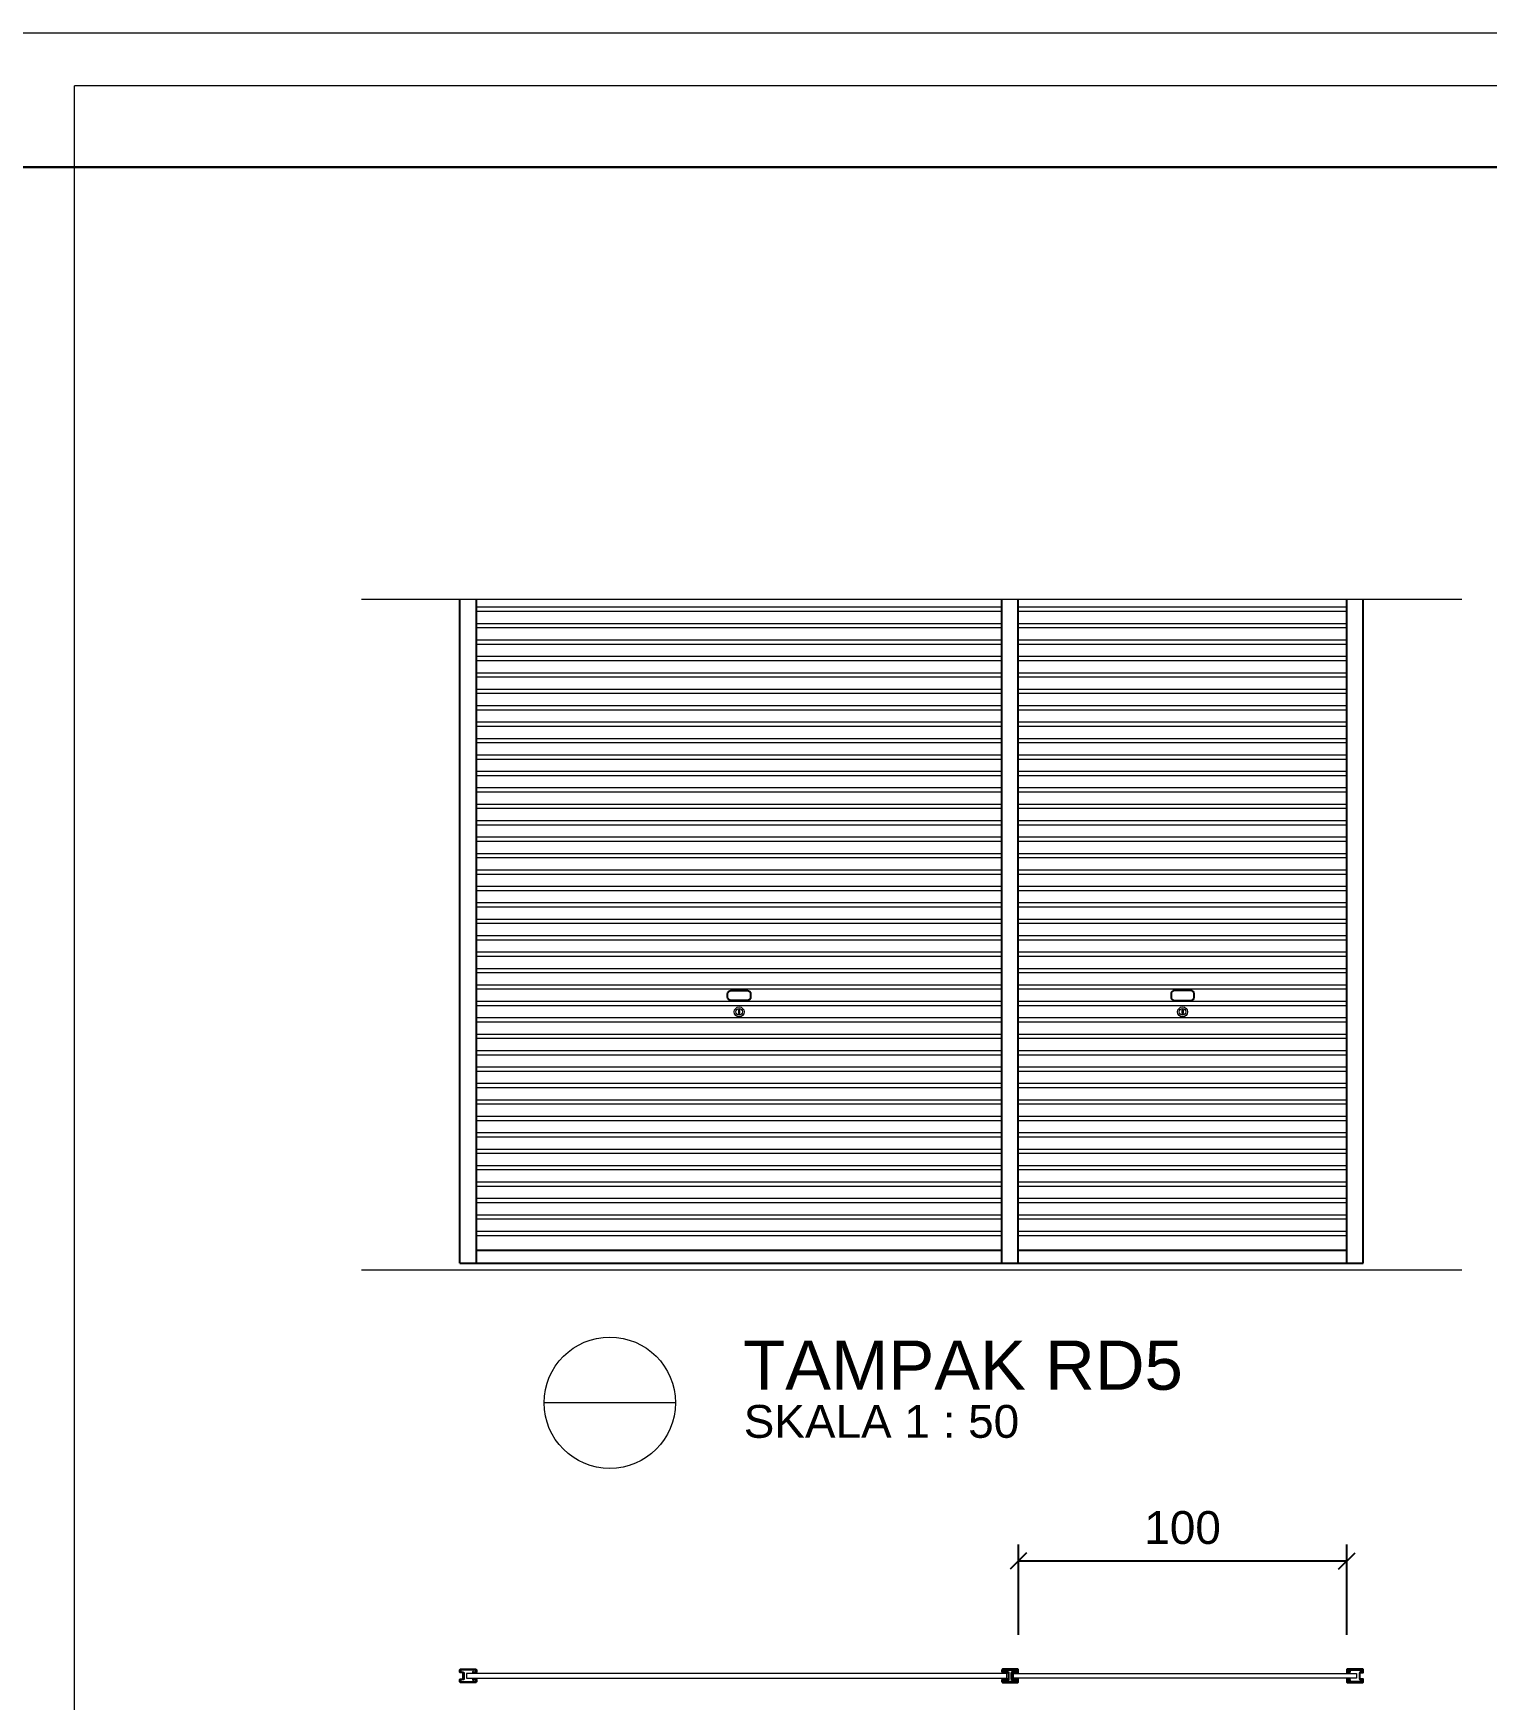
# Model space of a CAD drawing. Header units: millimetres. Extents: x -108 to 351, y -17 to 192.
# Drawn here: x 308.1 to 316.95, y 59.16 to 69.31 of the extents above; entities that cross this region are included whole.
import ezdxf
from ezdxf.enums import TextEntityAlignment as Align

# ---------------------------------------------------------------- set-up
doc = ezdxf.new("R2010")
doc.units = ezdxf.units.MM
doc.layers.get('defpoints').update_dxf_attribs({"color": 1})
for name, color, linetype, lineweight in [('ars', 11, 'Continuous', 0), ('KOP', 7, 'Continuous', 20), ('KOP GARIS', 1, 'Continuous', 30), ('lan', 7, 'Continuous', 15), ('NOT', 7, 'Continuous', 20), ('tem', 5, 'Continuous', 20), ('u', 6, 'Continuous', 20)]:
    doc.layers.add(name, color=color, linetype=linetype, lineweight=lineweight)
doc.layers.add('Kusen', color=30, linetype='Continuous')
doc.styles.get("Standard").update_dxf_attribs({"font": 'arial.ttf'})
doc.dimstyles.new('SK-50', dxfattribs={"dimscale": 0, "dimtxt": 0.2, "dimasz": 0.1, "dimexe": 0.1, "dimexo": 0, "dimgap": 0.1, "dimtad": 1, "dimdec": 0, "dimlfac": 50, "dimzin": 0, "dimdsep": 46, "dimtxsty": 'Standard', "dimblk": 'OBLIQUE', "dimcen": 0.09, "dimclrd": 256, "dimclre": 256, "dimclrt": 256, "dimadec": 0, "dimazin": 0, "dimtfac": 1, "dimtdec": 0, "dimtofl": 0, "dimtmove": 0, "dimatfit": 3, "dimldrblk": 'OBLIQUE', "dimfxl": 0, "dimtolj": 1, "dimtzin": 0, "dimarcsym": 0})

# ---------------------------------------------------------------- blocks, each defined once
blk = doc.blocks.new('KOPA2-TPAK r')
at = {"layer": 'KOP'}
blk.add_lwpolyline([(0, 0), (59.4, 0), (59.4, 42.135), (0, 42.135)], close=True, dxfattribs=at)
at = {"layer": 'KOP GARIS'}
blk.add_lwpolyline([(0.815, 0.815), (58.585, 0.815), (58.585, 41.32), (0.815, 41.32)], close=True, dxfattribs=at)
at = {"layer": 'KOP'}
for p in [(51.864, 6.612), (51.864, 6.212), (51.864, 5.812)]:
    blk.add_attdef('JUDUL', p, '', height=0.25, dxfattribs=at)
for tag, p in [('SKALA', (51.816, 4.913)), ('SKALA', (51.816, 4.602)), ('SKALA', (51.816, 4.312)), ('AR-00', (57.749, 3.195))]:
    blk.add_attdef(tag, text='', height=0.172, dxfattribs=at).set_placement(p, align=Align.MIDDLE_CENTER)
blk = doc.blocks.new('Ndtpd')
blk.add_line((0.747, 0), (-0.747, 0))
blk.add_circle((0, 0), 0.747)
at = {"flags": 4}
for tag, height, p in [('NO', 0.5, (0, 0.148)), ('NOLBR', 0.3, (0, -0.398))]:
    blk.add_attdef(tag, text='', height=height, dxfattribs=at).set_placement(p, align=Align.CENTER)
for tag, p, height in [('NDTPD', (1.516, 0.148), 0.5), ('SKALA', (1.523, -0.398), 0.3)]:
    blk.add_attdef(tag, p, '', height=height, dxfattribs=at)
blk = doc.blocks.new('_Oblique')
at = {"color": 0, "linetype": 'ByBlock', "lineweight": -2}
blk.add_line((-0.5, -0.5), (0.5, 0.5), dxfattribs=at)
blk = doc.blocks.new('*D370')
at = {"layer": 'defpoints', "color": 0, "transparency": 16777216}
for p in [(316.103, 60.005), (314.103, 59.555), (316.103, 59.555)]:
    blk.add_point(p, dxfattribs=at)
at = {"layer": 'u', "lineweight": -2, "transparency": 16777216}
for p, q in [((314.103, 59.555), (314.103, 60.105)), ((316.103, 59.555), (316.103, 60.105)), ((314.103, 60.005), (316.103, 60.005))]:
    blk.add_line(p, q, dxfattribs=at)
at = {"layer": 'u', "lineweight": -2, "transparency": 16777216, "xscale": 0.1, "yscale": 0.1, "zscale": 0.1, "rotation": 180}
blk.add_blockref('_Oblique', (314.103, 60.005), dxfattribs=at)
at = {"layer": 'u', "lineweight": -2, "transparency": 16777216, "xscale": 0.1, "yscale": 0.1, "zscale": 0.1}
blk.add_blockref('_Oblique', (316.103, 60.005), dxfattribs=at)
at = {"layer": 'u', "transparency": 16777216, "insert": (315.103, 60.207), "char_height": 0.2, "attachment_point": 5}
blk.add_mtext('\\A1;100', dxfattribs=at)

msp = doc.modelspace()

# ---------------------------------------------------------------- linework, layer by layer
at = {"layer": 'ars'}
for p, q in [((314.0026, 65.81074), (310.8026, 65.81074)), ((314.0026, 65.78508), (310.8026, 65.78508)), ((316.1026, 65.81074), (314.1026, 65.81074)), ((316.1026, 65.78508), (314.1026, 65.78508)), ((314.0026, 65.71074), (310.8026, 65.71074)), ((314.0026, 65.68508), (310.8026, 65.68508)), ((316.1026, 65.71074), (314.1026, 65.71074)), ((316.1026, 65.68508), (314.1026, 65.68508)), ((314.0026, 65.61074), (310.8026, 65.61074)), ((314.0026, 65.58508), (310.8026, 65.58508)), ((316.1026, 65.61074), (314.1026, 65.61074)), ((316.1026, 65.58508), (314.1026, 65.58508)), ((314.0026, 65.51074), (310.8026, 65.51074)), ((314.0026, 65.48508), (310.8026, 65.48508)), ((316.1026, 65.51074), (314.1026, 65.51074)), ((316.1026, 65.48508), (314.1026, 65.48508)), ((314.0026, 65.41074), (310.8026, 65.41074)), ((314.0026, 65.38508), (310.8026, 65.38508)), ((316.1026, 65.41074), (314.1026, 65.41074)), ((316.1026, 65.38508), (314.1026, 65.38508)), ((314.0026, 65.31074), (310.8026, 65.31074)), ((314.0026, 65.28508), (310.8026, 65.28508)), ((316.1026, 65.31074), (314.1026, 65.31074)), ((316.1026, 65.28508), (314.1026, 65.28508)), ((314.0026, 65.21074), (310.8026, 65.21074)), ((314.0026, 65.18508), (310.8026, 65.18508)), ((316.1026, 65.21074), (314.1026, 65.21074)), ((316.1026, 65.18508), (314.1026, 65.18508)), ((314.0026, 65.11074), (310.8026, 65.11074)), ((314.0026, 65.08508), (310.8026, 65.08508)), ((316.1026, 65.11074), (314.1026, 65.11074)), ((316.1026, 65.08508), (314.1026, 65.08508)), ((314.0026, 65.01074), (310.8026, 65.01074)), ((314.0026, 64.98508), (310.8026, 64.98508)), ((316.1026, 65.01074), (314.1026, 65.01074)), ((316.1026, 64.98508), (314.1026, 64.98508)), ((314.0026, 64.91074), (310.8026, 64.91074)), ((314.0026, 64.88508), (310.8026, 64.88508)), ((316.1026, 64.91074), (314.1026, 64.91074)), ((316.1026, 64.88508), (314.1026, 64.88508)), ((314.0026, 64.81074), (310.8026, 64.81074)), ((314.0026, 64.78508), (310.8026, 64.78508)), ((316.1026, 64.81074), (314.1026, 64.81074)), ((316.1026, 64.78508), (314.1026, 64.78508)), ((314.0026, 64.71074), (310.8026, 64.71074)), ((314.0026, 64.68508), (310.8026, 64.68508)), ((316.1026, 64.71074), (314.1026, 64.71074)), ((316.1026, 64.68508), (314.1026, 64.68508)), ((314.0026, 64.61074), (310.8026, 64.61074)), ((314.0026, 64.58508), (310.8026, 64.58508)), ((316.1026, 64.61074), (314.1026, 64.61074)), ((316.1026, 64.58508), (314.1026, 64.58508)), ((314.0026, 64.51074), (310.8026, 64.51074)), ((314.0026, 64.48508), (310.8026, 64.48508)), ((316.1026, 64.51074), (314.1026, 64.51074)), ((316.1026, 64.48508), (314.1026, 64.48508)), ((314.0026, 64.41074), (310.8026, 64.41074)), ((314.0026, 64.38508), (310.8026, 64.38508)), ((316.1026, 64.41074), (314.1026, 64.41074)), ((316.1026, 64.38508), (314.1026, 64.38508)), ((314.0026, 64.31074), (310.8026, 64.31074)), ((314.0026, 64.28508), (310.8026, 64.28508)), ((316.1026, 64.31074), (314.1026, 64.31074)), ((316.1026, 64.28508), (314.1026, 64.28508)), ((314.0026, 64.21074), (310.8026, 64.21074)), ((314.0026, 64.18508), (310.8026, 64.18508)), ((316.1026, 64.21074), (314.1026, 64.21074)), ((316.1026, 64.18508), (314.1026, 64.18508)), ((314.0026, 64.11074), (310.8026, 64.11074)), ((314.0026, 64.08508), (310.8026, 64.08508)), ((316.1026, 64.11074), (314.1026, 64.11074)), ((316.1026, 64.08508), (314.1026, 64.08508)), ((314.0026, 64.01074), (310.8026, 64.01074)), ((314.0026, 63.98508), (310.8026, 63.98508)), ((316.1026, 64.01074), (314.1026, 64.01074)), ((316.1026, 63.98508), (314.1026, 63.98508)), ((314.0026, 63.91074), (310.8026, 63.91074)), ((314.0026, 63.88508), (310.8026, 63.88508)), ((316.1026, 63.91074), (314.1026, 63.91074)), ((316.1026, 63.88508), (314.1026, 63.88508)), ((314.0026, 63.81074), (310.8026, 63.81074)), ((314.0026, 63.78508), (310.8026, 63.78508)), ((314.0026, 63.71074), (310.8026, 63.71074)), ((316.1026, 63.81074), (314.1026, 63.81074)), ((316.1026, 63.78508), (314.1026, 63.78508)), ((316.1026, 63.71074), (314.1026, 63.71074)), ((314.0026, 63.68508), (310.8026, 63.68508)), ((314.0026, 63.61074), (310.8026, 63.61074)), ((316.1026, 63.68508), (314.1026, 63.68508)), ((316.1026, 63.61074), (314.1026, 63.61074)), ((314.0026, 63.58508), (310.8026, 63.58508)), ((314.0026, 63.51074), (310.8026, 63.51074)), ((316.1026, 63.58508), (314.1026, 63.58508)), ((316.1026, 63.51074), (314.1026, 63.51074)), ((314.0026, 63.48508), (310.8026, 63.48508)), ((314.0026, 63.41074), (310.8026, 63.41074)), ((316.1026, 63.48508), (314.1026, 63.48508)), ((316.1026, 63.41074), (314.1026, 63.41074)), ((314.0026, 63.38508), (310.8026, 63.38508)), ((314.0026, 63.31074), (310.8026, 63.31074)), ((316.1026, 63.38508), (314.1026, 63.38508)), ((316.1026, 63.31074), (314.1026, 63.31074)), ((314.0026, 63.28508), (310.8026, 63.28508)), ((314.0026, 63.21074), (310.8026, 63.21074)), ((316.1026, 63.28508), (314.1026, 63.28508)), ((316.1026, 63.21074), (314.1026, 63.21074)), ((314.0026, 63.18508), (310.8026, 63.18508)), ((314.0026, 63.11074), (310.8026, 63.11074)), ((316.1026, 63.18508), (314.1026, 63.18508)), ((316.1026, 63.11074), (314.1026, 63.11074)), ((314.0026, 63.08508), (310.8026, 63.08508)), ((314.0026, 63.01074), (310.8026, 63.01074)), ((316.1026, 63.08508), (314.1026, 63.08508)), ((316.1026, 63.01074), (314.1026, 63.01074)), ((314.0026, 62.98508), (310.8026, 62.98508)), ((314.0026, 62.91074), (310.8026, 62.91074)), ((316.1026, 62.98508), (314.1026, 62.98508)), ((316.1026, 62.91074), (314.1026, 62.91074)), ((314.0026, 62.88508), (310.8026, 62.88508)), ((314.0026, 62.81074), (310.8026, 62.81074)), ((316.1026, 62.88508), (314.1026, 62.88508)), ((316.1026, 62.81074), (314.1026, 62.81074)), ((314.0026, 62.78508), (310.8026, 62.78508)), ((314.0026, 62.71074), (310.8026, 62.71074)), ((316.1026, 62.78508), (314.1026, 62.78508)), ((316.1026, 62.71074), (314.1026, 62.71074)), ((314.0026, 62.68508), (310.8026, 62.68508)), ((314.0026, 62.61074), (310.8026, 62.61074)), ((316.1026, 62.68508), (314.1026, 62.68508)), ((316.1026, 62.61074), (314.1026, 62.61074)), ((314.0026, 62.58508), (310.8026, 62.58508)), ((314.0026, 62.51074), (310.8026, 62.51074)), ((316.1026, 62.58508), (314.1026, 62.58508)), ((316.1026, 62.51074), (314.1026, 62.51074)), ((314.0026, 62.48508), (310.8026, 62.48508)), ((314.0026, 62.41074), (310.8026, 62.41074)), ((316.1026, 62.48508), (314.1026, 62.48508)), ((316.1026, 62.41074), (314.1026, 62.41074)), ((314.0026, 62.38508), (310.8026, 62.38508)), ((314.0026, 62.31074), (310.8026, 62.31074)), ((316.1026, 62.38508), (314.1026, 62.38508)), ((316.1026, 62.31074), (314.1026, 62.31074)), ((314.0026, 62.28508), (310.8026, 62.28508)), ((314.0026, 62.21074), (310.8026, 62.21074)), ((316.1026, 62.28508), (314.1026, 62.28508)), ((316.1026, 62.21074), (314.1026, 62.21074)), ((314.0026, 62.18508), (310.8026, 62.18508)), ((314.0026, 62.11074), (310.8026, 62.11074)), ((316.1026, 62.18508), (314.1026, 62.18508)), ((316.1026, 62.11074), (314.1026, 62.11074)), ((314.0026, 62.08508), (310.8026, 62.08508)), ((314.0026, 62.01074), (310.8026, 62.01074)), ((316.1026, 62.08508), (314.1026, 62.08508)), ((316.1026, 62.01074), (314.1026, 62.01074)), ((314.0026, 61.98508), (310.8026, 61.98508)), ((316.1026, 61.98508), (314.1026, 61.98508))]:
    msp.add_line(p, q, dxfattribs=at)
for points in [[(312.3976, 63.35791), (312.3976, 63.33791), (312.4076, 63.33791), (312.4076, 63.35791)], [(315.0976, 63.35791), (315.0976, 63.33791), (315.1076, 63.33791), (315.1076, 63.35791)], [(314.0326, 59.32035), (310.7426, 59.32035), (310.7426, 59.29035), (314.0326, 59.29035)], [(314.0726, 59.32035), (316.1626, 59.32035), (316.1626, 59.29035), (314.0726, 59.29035)]]:
    msp.add_lwpolyline(points, close=True, dxfattribs=at)
for centre, radius in [((312.4026, 63.34791), 0.03), ((312.4026, 63.34791), 0.02), ((315.1026, 63.34791), 0.03), ((315.1026, 63.34791), 0.02)]:
    msp.add_circle(centre, radius, dxfattribs=at)
at = {"layer": 'Kusen'}
for p, q in [((310.7026, 61.81791), (310.7026, 65.85791)), ((310.8026, 61.81791), (310.8026, 65.85791)), ((314.0026, 61.81791), (314.0026, 65.85791)), ((314.1026, 61.81791), (314.1026, 65.85791)), ((316.1026, 61.81791), (316.1026, 65.85791)), ((316.2026, 61.81791), (316.2026, 65.85791)), ((310.8026, 61.89791), (314.0026, 61.89791)), ((314.1026, 61.89791), (316.1026, 61.89791)), ((310.7026, 61.81791), (316.2026, 61.81791))]:
    msp.add_line(p, q, dxfattribs=at)
for points in [[(312.4526, 63.41791), (312.3526, 63.41791, -0.41421356), (312.3326, 63.43791), (312.3326, 63.45791, -0.41421356), (312.3526, 63.47791), (312.4526, 63.47791, -0.41421356), (312.4726, 63.45791), (312.4726, 63.43791, -0.41421356)], [(315.0526, 63.41791), (315.1526, 63.41791, 0.41421356), (315.1726, 63.43791), (315.1726, 63.45791, 0.41421356), (315.1526, 63.47791), (315.0526, 63.47791, 0.41421356), (315.0326, 63.45791), (315.0326, 63.43791, 0.41421356)], [(310.7856, 59.33135), (310.7856, 59.32835), (310.7996, 59.32835), (310.7996, 59.34235), (310.7056, 59.34235), (310.7056, 59.32835), (310.7196, 59.32835, -0.41421356), (310.7256, 59.32235), (310.7256, 59.28835, -0.41421356), (310.7196, 59.28235), (310.7056, 59.28235), (310.7056, 59.26835), (310.7996, 59.26835), (310.7996, 59.28235), (310.7856, 59.28235), (310.7856, 59.27935), (310.7826, 59.27935), (310.7826, 59.28335, -0.41421356), (310.7846, 59.28535), (310.7996, 59.28535, -0.41421356), (310.8026, 59.28235), (310.8026, 59.26835, -0.41421356), (310.7996, 59.26535), (310.7056, 59.26535, -0.41421356), (310.7026, 59.26835), (310.7026, 59.28235, -0.41421356), (310.7056, 59.28535), (310.7196, 59.28535, 0.41421356), (310.7226, 59.28835), (310.7226, 59.32235, 0.41421356), (310.7196, 59.32535), (310.7056, 59.32535, -0.41421356), (310.7026, 59.32835), (310.7026, 59.34235, -0.41421356), (310.7056, 59.34535), (310.7996, 59.34535, -0.41421356), (310.8026, 59.34235), (310.8026, 59.32835, -0.41421356), (310.7996, 59.32535), (310.7846, 59.32535, -0.41421356), (310.7826, 59.32735), (310.7826, 59.33135)], [(314.1026, 59.34235, 0.41421356), (314.0996, 59.34535), (314.0056, 59.34535, 0.41421356), (314.0026, 59.34235), (314.0026, 59.32835, 0.41421356), (314.0056, 59.32535), (314.0396, 59.32535, -0.41421356), (314.0426, 59.32235), (314.0426, 59.28835, -0.41421356), (314.0396, 59.28535), (314.0056, 59.28535, 0.41421356), (314.0026, 59.28235), (314.0026, 59.26835, 0.41421356), (314.0056, 59.26535), (314.0996, 59.26535, 0.41421356), (314.1026, 59.26835), (314.1026, 59.28235, 0.41421356), (314.0996, 59.28535), (314.0656, 59.28535, -0.41421356), (314.0626, 59.28835), (314.0626, 59.32235, -0.41421356), (314.0656, 59.32535), (314.0996, 59.32535, 0.41421356), (314.1026, 59.32835)], [(314.0996, 59.34235), (314.0996, 59.32835), (314.0656, 59.32835, 0.41421356), (314.0596, 59.32235), (314.0596, 59.28835, 0.41421356), (314.0656, 59.28235), (314.0996, 59.28235), (314.0996, 59.26835), (314.0056, 59.26835), (314.0056, 59.28235), (314.0396, 59.28235, 0.41421356), (314.0456, 59.28835), (314.0456, 59.32235, 0.41421356), (314.0396, 59.32835), (314.0056, 59.32835), (314.0056, 59.34235)], [(316.1196, 59.33135), (316.1196, 59.32835), (316.1056, 59.32835), (316.1056, 59.34235), (316.1996, 59.34235), (316.1996, 59.32835), (316.1856, 59.32835, 0.41421356), (316.1796, 59.32235), (316.1796, 59.28835, 0.41421356), (316.1856, 59.28235), (316.1996, 59.28235), (316.1996, 59.26835), (316.1056, 59.26835), (316.1056, 59.28235), (316.1196, 59.28235), (316.1196, 59.27935), (316.1226, 59.27935), (316.1226, 59.28335, 0.41421356), (316.1206, 59.28535), (316.1056, 59.28535, 0.41421356), (316.1026, 59.28235), (316.1026, 59.26835, 0.41421356), (316.1056, 59.26535), (316.1996, 59.26535, 0.41421356), (316.2026, 59.26835), (316.2026, 59.28235, 0.41421356), (316.1996, 59.28535), (316.1856, 59.28535, -0.41421356), (316.1826, 59.28835), (316.1826, 59.32235, -0.41421356), (316.1856, 59.32535), (316.1996, 59.32535, 0.41421356), (316.2026, 59.32835), (316.2026, 59.34235, 0.41421356), (316.1996, 59.34535), (316.1056, 59.34535, 0.41421356), (316.1026, 59.34235), (316.1026, 59.32835, 0.41421356), (316.1056, 59.32535), (316.1206, 59.32535, 0.41421356), (316.1226, 59.32735), (316.1226, 59.33135)]]:
    msp.add_lwpolyline(points, format="xyb", close=True, dxfattribs=at)
at = {"layer": 'lan'}
for p, q in [((308.35435, 48.98506), (308.35435, 68.98506)), ((322.85435, 68.98506), (308.35435, 68.98506)), ((310.1026, 61.77791), (316.8026, 61.77791))]:
    msp.add_line(p, q, dxfattribs=at)
at = {"layer": 'tem'}
msp.add_line((316.8026, 65.85791), (310.1026, 65.85791), dxfattribs=at)

# ---------------------------------------------------------------- block references
at = {"layer": 'KOP'}
msp.add_blockref('KOPA2-TPAK r', (292.03958, 27.17029), dxfattribs=at)
at = {"layer": 'NOT'}
ref = msp.add_blockref('Ndtpd', (311.61485, 60.96786), dxfattribs=dict(at, xscale=0.5354752342704153, yscale=0.5354752342704153, zscale=0.5354752342704153))
ref.add_attrib('NDTPD', 'TAMPAK RD5', (312.42664, 61.04687), dxfattribs={"layer": '0', "height": 0.3, "flags": 4})
ref.add_attrib('SKALA', 'SKALA 1 : 50', (312.43051, 60.75454), dxfattribs={"layer": '0', "height": 0.2, "flags": 4})

# ---------------------------------------------------------------- dimensions: what is measured, and where the dimension line sits
at = {"layer": 'u'}
dim = msp.add_linear_dim(base=(316.1026, 60.00535), p1=(314.1026, 59.55535), p2=(316.1026, 59.55535), dimstyle='SK-50', override={"dimscale": 1, "dimtxt": 0.2}, dxfattribs=at)
dim.commit()
dim.dimension.update_dxf_attribs({"geometry": '*D370', "text_midpoint": (315.1026, 60.00535), "dimtype": 160})

doc.saveas('drawing.dxf')
